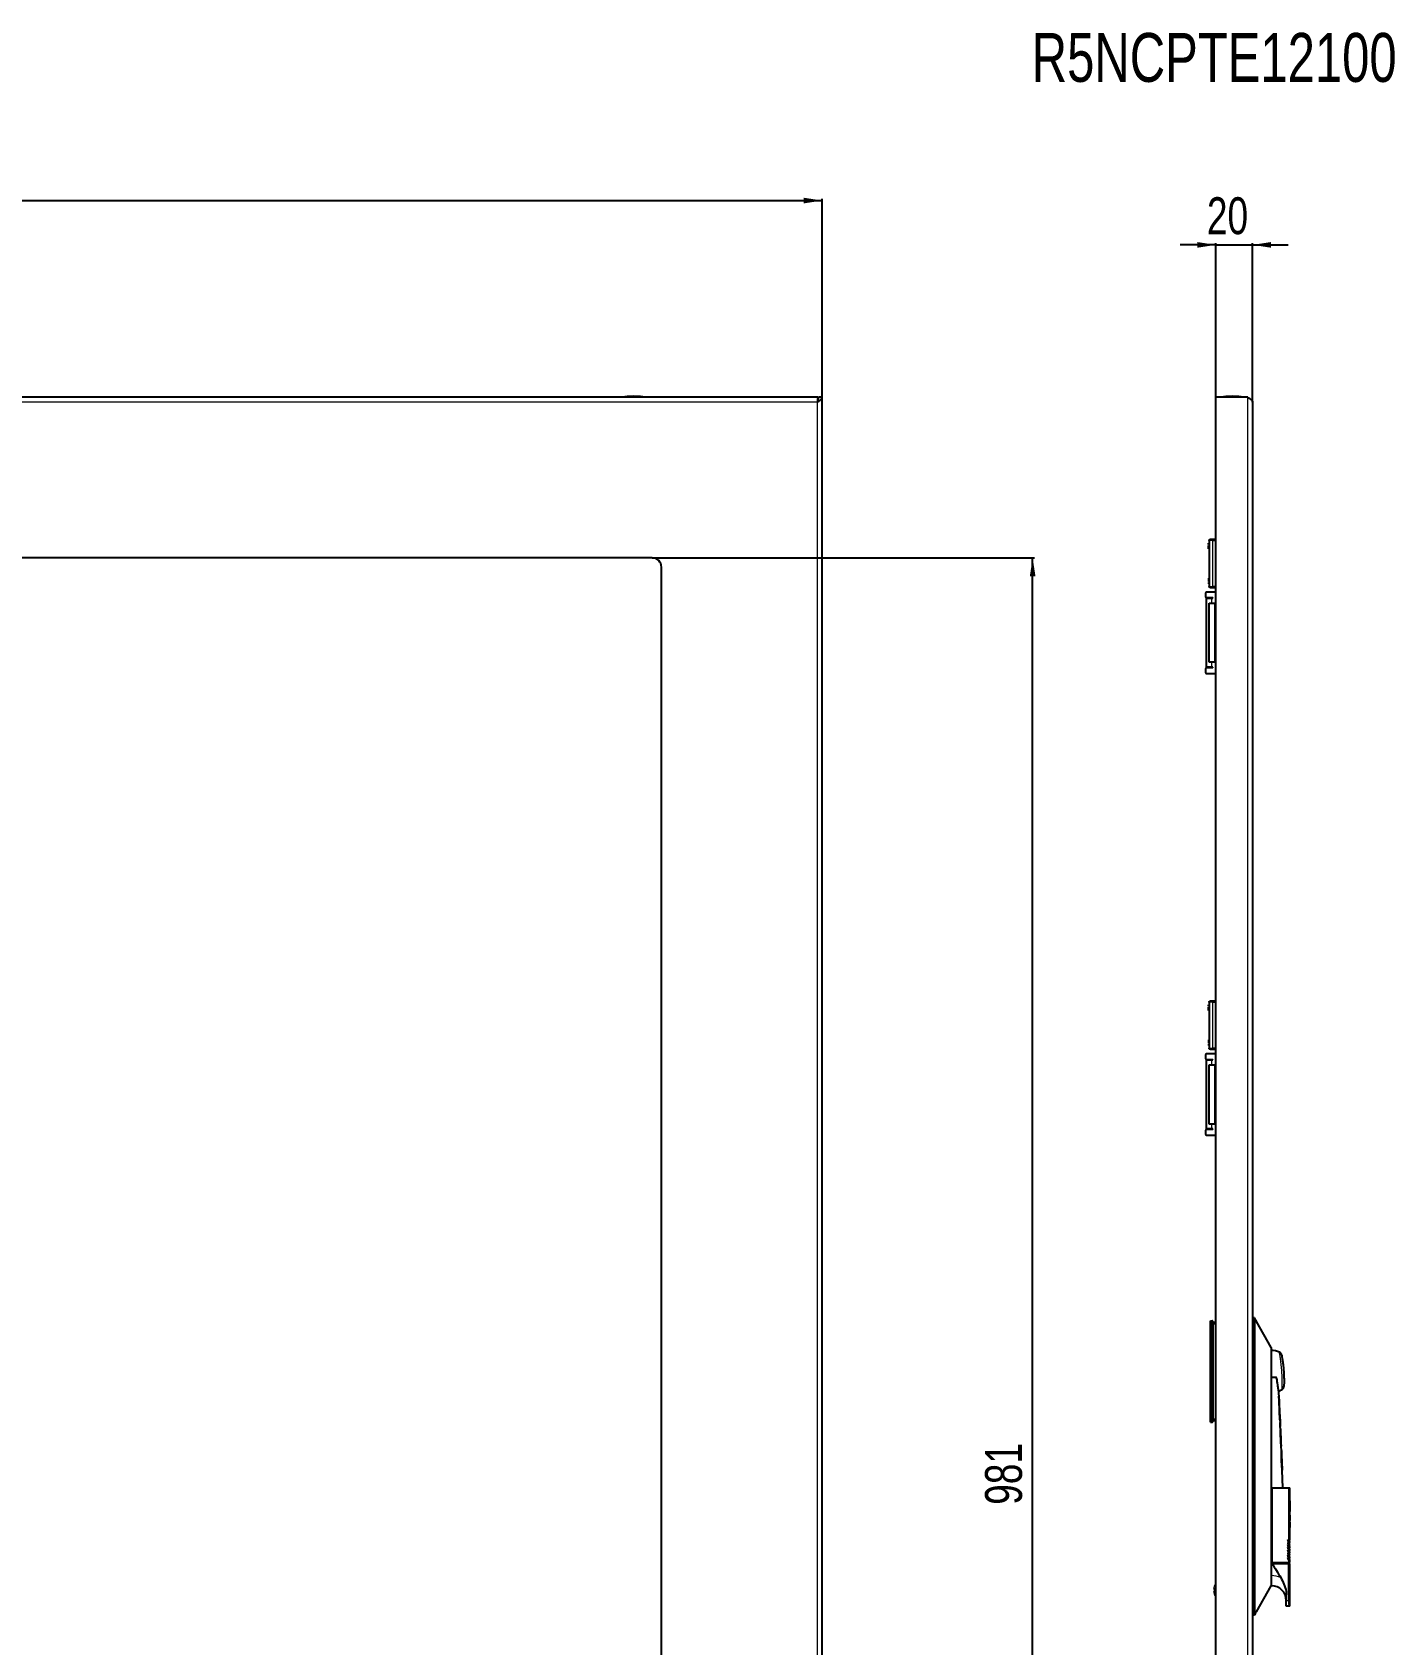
# Model space of a CAD drawing. Header units: millimetres. Extents: x -882 to 1974, y -616 to 978.
# Drawn here: x -144 to 594, y 105 to 978 of the extents above; entities that cross this region are included whole.
import ezdxf

# ---------------------------------------------------------------- set-up
doc = ezdxf.new("R2010")
doc.units = ezdxf.units.MM
doc.layers.add('FORMAT', color=7, linetype='Continuous')
doc.styles.add('SLDTEXTSTYLE0', font='TXT', dxfattribs={"width": 0.75})
doc.dimstyles.new('SLDDIMSTYLE0', dxfattribs={"dimtxt": 20, "dimasz": 10, "dimexe": 0, "dimexo": 0.0625, "dimgap": 5, "dimtad": 2, "dimdec": 1, "dimrnd": 1e-09, "dimzin": 12, "dimdsep": 46, "dimtxsty": 'SLDTEXTSTYLE0', "dimsah": 1, "dimcen": 0.09, "dimadec": 0, "dimazin": 3, "dimtfac": 1, "dimtofl": 0, "dimtmove": 0, "dimatfit": 3, "dimfxl": 0, "dimfrac": 2, "dimtolj": 1, "dimtzin": 12, "dimarcsym": 0})
doc.dimstyles.new('SLDDIMSTYLE1', dxfattribs={"dimtxt": 20, "dimasz": 10, "dimexe": 0, "dimexo": 0.0625, "dimgap": 5, "dimtad": 2, "dimdec": 1, "dimrnd": 1e-09, "dimzin": 12, "dimdsep": 46, "dimtxsty": 'SLDTEXTSTYLE0', "dimsah": 1, "dimcen": 0.09, "dimadec": 0, "dimazin": 3, "dimtfac": 1, "dimtmove": 0, "dimatfit": 0, "dimfxl": 0, "dimfrac": 2, "dimtolj": 1, "dimtzin": 12, "dimarcsym": 0})

# ---------------------------------------------------------------- blocks, each defined once
blk = doc.blocks.new('_D')
at = {"layer": 'FORMAT'}
for p, q in [((-709.9, 780.83), (-709.9, 888.32)), ((-709.9, 887.32), (284.1, 887.32)), ((284.1, 780.83), (284.1, 888.32))]:
    blk.add_line(p, q, dxfattribs=at)
for points in [[(-709.9, 887.32), (-699.9, 885.78), (-699.9, 888.86)], [(284.1, 887.32), (274.1, 888.86), (274.1, 885.78)]]:
    blk.add_solid(points, dxfattribs=at)
at = {"layer": 'FORMAT', "insert": (-235.06, 913.1), "char_height": 20, "attachment_point": 1, "style": 'SLDTEXTSTYLE0'}
blk.add_mtext('994', dxfattribs=at)
blk = doc.blocks.new('_D_3')
at = {"layer": 'FORMAT'}
for p, q in [((192.11, 693.82), (399.11, 693.82)), ((398.11, -287.18), (398.11, 693.82)), ((192.11, -287.18), (399.11, -287.18))]:
    blk.add_line(p, q, dxfattribs=at)
for points in [[(398.11, 693.82), (396.57, 683.82), (399.65, 683.82)], [(398.11, -287.18), (399.65, -277.18), (396.57, -277.18)]]:
    blk.add_solid(points, dxfattribs=at)
at = {"layer": 'FORMAT', "insert": (372.33, 181.15), "char_height": 20, "attachment_point": 1, "rotation": 90, "style": 'SLDTEXTSTYLE0'}
blk.add_mtext('981', dxfattribs=at)
blk = doc.blocks.new('_D_5')
at = {"layer": 'FORMAT'}
for p, q in [((497.27, 863.32), (478.04, 863.32)), ((497.27, 780.83), (497.27, 864.32)), ((497.27, 863.32), (517.27, 863.32)), ((517.27, 778.23), (517.27, 864.32)), ((517.27, 863.32), (536.5, 863.32))]:
    blk.add_line(p, q, dxfattribs=at)
for points in [[(497.27, 863.32), (487.27, 864.86), (487.27, 861.78)], [(517.27, 863.32), (527.27, 861.78), (527.27, 864.86)]]:
    blk.add_solid(points, dxfattribs=at)
at = {"layer": 'FORMAT', "insert": (492.49, 889.1), "char_height": 20, "attachment_point": 1, "style": 'SLDTEXTSTYLE0'}
blk.add_mtext('20', dxfattribs=at)

msp = doc.modelspace()

# ---------------------------------------------------------------- linework, layer by layer
at = {"color": 7, "linetype": 'Continuous', "lineweight": 25}
for p, q in [((281.8, 780.82), (-707.6, 780.82)), ((281.8, 780.82), (281.8, 779.11)), ((284.1, 780.82), (282.1, 780.82)), ((284.1, -374.18), (284.1, 780.82)), ((497.27, -374.18), (497.27, 780.82)), ((514.67, 780.82), (497.27, 780.82)), ((517.27, 778.22), (517.27, 279.31)), ((493.67, 703.32), (493.67, 678.32)), ((497.27, 703.82), (495.67, 703.82)), ((192.1, 693.82), (-617.9, 693.82)), ((197.1, -282.18), (197.1, 688.82)), ((491.72, 674.82), (491.72, 672.82)), ((497.27, 675.32), (492.22, 675.32)), ((492.22, 672.32), (495.72, 672.32)), ((492.22, 672.32), (492.22, 672.02)), ((494.72, 672.32), (494.72, 672.02)), ((495.67, 677.82), (497.27, 677.82)), ((495.72, 672.02), (495.72, 672.32)), ((492.22, 634.62), (492.22, 672.02)), ((492.22, 672.02), (495.22, 672.02)), ((493.77, 669.32), (496.77, 669.32)), ((493.77, 637.32), (493.77, 669.32)), ((495.22, 672.02), (495.72, 672.02)), ((497.27, 669.32), (496.77, 669.32)), ((491.72, 633.82), (491.72, 631.82)), ((495.22, 634.62), (492.22, 634.62)), ((492.22, 634.62), (492.22, 634.32)), ((495.72, 634.32), (492.22, 634.32)), ((492.22, 631.32), (497.27, 631.32)), ((496.77, 637.32), (493.77, 637.32)), ((494.72, 634.62), (494.72, 634.32)), ((495.72, 634.62), (495.22, 634.62)), ((495.72, 634.32), (495.72, 634.62)), ((496.77, 637.32), (497.27, 637.32)), ((493.67, 453.32), (493.67, 428.32)), ((497.27, 453.82), (495.67, 453.82)), ((495.67, 427.82), (497.27, 427.82)), ((491.72, 424.82), (491.72, 422.82)), ((497.27, 425.32), (492.22, 425.32)), ((492.22, 422.32), (495.72, 422.32)), ((492.22, 422.32), (492.22, 422.02)), ((492.22, 384.62), (492.22, 422.02)), ((492.22, 422.02), (495.22, 422.02)), ((493.77, 419.32), (496.77, 419.32)), ((493.77, 387.32), (493.77, 419.32)), ((494.72, 422.32), (494.72, 422.02)), ((495.22, 422.02), (495.72, 422.02)), ((495.72, 422.02), (495.72, 422.32)), ((497.27, 419.32), (496.77, 419.32)), ((495.22, 384.62), (492.22, 384.62)), ((492.22, 384.62), (492.22, 384.32)), ((495.72, 384.32), (492.22, 384.32)), ((496.77, 387.32), (493.77, 387.32)), ((494.72, 384.62), (494.72, 384.32)), ((495.72, 384.62), (495.22, 384.62)), ((495.72, 384.32), (495.72, 384.62)), ((496.77, 387.32), (497.27, 387.32)), ((491.72, 383.82), (491.72, 381.82)), ((492.22, 381.32), (497.27, 381.32)), ((494.37, 280.82), (495.27, 280.82)), ((494.37, 278.82), (494.37, 280.82)), ((495.67, 280.42), (495.67, 278.82)), ((495.67, 280.02), (497.27, 280.02)), ((518.27, 282.32), (517.27, 282.32)), ((527.27, 266.32), (519.35, 280.4)), ((494.37, 227.82), (494.37, 278.82)), ((495.67, 278.82), (495.67, 227.82)), ((517.27, 279.31), (517.27, 276.82)), ((517.27, 276.82), (517.27, 126.82)), ((518.27, 276.82), (518.27, 126.82)), ((527.27, 266.32), (527.27, 260.85)), ((527.27, 260.85), (527.27, 253.32)), ((527.27, 253.32), (527.27, 150.32)), ((534.21, 245.25), (534.22, 245.44)), ((531.79, 233.64), (531.39, 242.84)), ((531.51, 239.62), (531.46, 239.99)), ((531.52, 239.62), (531.47, 239.99)), ((531.47, 239.99), (531.59, 236.84)), ((531.52, 239.32), (531.51, 239.62)), ((531.52, 239.62), (531.51, 239.62)), ((531.53, 239.32), (531.52, 239.62)), ((531.53, 239.32), (531.52, 239.32)), ((494.37, 225.82), (494.37, 227.82)), ((495.67, 227.82), (495.67, 226.22)), ((531.88, 231.56), (531.78, 233.64)), ((531.79, 233.63), (531.78, 233.63)), ((532.06, 227.65), (531.83, 231.44)), ((532.04, 228.05), (531.9, 231.14)), ((531.9, 229.75), (532.14, 225.76)), ((532.03, 228.04), (532.06, 227.65)), ((532.1, 226.39), (532.05, 227.65)), ((532.06, 227.65), (532.05, 227.65)), ((494.37, 225.82), (495.27, 225.82)), ((497.27, 226.62), (495.67, 226.62)), ((532.08, 225.76), (532.07, 225.76)), ((532.14, 225.76), (532.08, 225.76)), ((532.23, 223.53), (532.13, 225.76)), ((532.17, 223.53), (532.17, 223.54)), ((532.17, 223.53), (532.17, 223.53)), ((532.29, 222.27), (532.24, 223.54)), ((532.28, 222.26), (532.28, 222.27)), ((532.39, 219.81), (532.3, 221.95)), ((532.4, 219.81), (532.39, 219.81)), ((532.6, 215.26), (532.4, 219.84)), ((532.45, 217.79), (532.49, 216.82)), ((532.46, 217.79), (532.5, 216.82)), ((532.57, 215.26), (532.56, 215.26)), ((532.69, 212.9), (532.59, 215.27)), ((532.64, 212.9), (532.64, 212.9)), ((532.81, 210.43), (532.7, 212.9)), ((532.76, 211.19), (532.77, 211.19)), ((532.77, 211.19), (532.78, 211.19)), ((532.8, 210.67), (532.79, 210.81)), ((532.82, 210.27), (532.8, 210.55)), ((532.89, 208.5), (532.84, 209.74)), ((532.84, 208.96), (532.82, 208.96)), ((532.85, 208.96), (532.83, 208.96)), ((532.87, 208.17), (532.84, 208.96)), ((532.88, 208.17), (532.85, 208.96)), ((532.86, 208.17), (532.85, 208.17)), ((532.86, 208.17), (532.88, 208.17)), ((532.87, 208.99), (532.92, 207.89)), ((532.91, 208.19), (532.89, 208.5)), ((532.95, 207.29), (532.91, 208.08)), ((533, 206.06), (532.95, 207.29)), ((533.04, 205.25), (533.02, 205.52)), ((533.05, 205), (533.04, 205.13)), ((533.18, 201.93), (533.06, 204.61)), ((533.06, 204.53), (533.06, 204.53)), ((533.07, 204.53), (533.07, 204.53)), ((533.18, 200.47), (533.12, 201.91)), ((533.14, 201.93), (533.13, 201.93)), ((533.26, 199.82), (533.17, 201.93)), ((533.69, 190.32), (533.27, 199.82)), ((527.27, 190.32), (527.48, 190.32)), ((527.48, 190.32), (527.72, 190.32)), ((527.72, 190.32), (527.72, 149.82)), ((527.72, 190.32), (536.83, 190.32)), ((536.83, 190.32), (536.83, 162.32)), ((536.83, 190.32), (537.48, 190.32)), ((537.23, 185.32), (537.48, 185.32)), ((537.23, 185.32), (537.23, 175.56)), ((537.35, 183.36), (537.35, 177.51)), ((537.36, 183.36), (537.35, 183.36)), ((537.36, 183.36), (537.36, 177.51)), ((537.36, 183.36), (537.48, 183.36)), ((537.47, 183.36), (537.47, 185.32)), ((537.48, 185.32), (537.48, 190.32)), ((537.48, 182.39), (537.48, 183.36)), ((537.41, 175.56), (537.23, 175.56)), ((537.36, 177.51), (537.35, 177.51)), ((537.41, 177.51), (537.36, 177.51)), ((537.48, 182.39), (537.41, 182.39)), ((537.41, 182.39), (537.41, 177.51)), ((537.41, 175.56), (537.41, 172.63)), ((537.46, 180.44), (537.46, 177.51)), ((537.47, 180.44), (537.46, 180.44)), ((537.47, 177.51), (537.46, 177.51)), ((537.46, 175.56), (537.46, 174.58)), ((537.47, 175.56), (537.46, 175.56)), ((537.47, 180.44), (537.47, 182.39)), ((537.47, 180.44), (537.47, 177.51)), ((537.47, 180.44), (537.48, 180.44)), ((537.47, 175.56), (537.47, 177.51)), ((537.48, 177.51), (537.47, 177.51)), ((537.47, 175.56), (537.47, 174.58)), ((537.47, 175.56), (537.48, 175.56)), ((537.48, 177.51), (537.48, 180.44)), ((537.48, 174.58), (537.48, 175.56)), ((537.37, 171.75), (537.23, 171.75)), ((537.23, 171.75), (537.23, 168.78)), ((537.23, 168.78), (537.3, 168.78)), ((537.29, 171.26), (537.29, 170.46)), ((537.3, 171.26), (537.29, 171.26)), ((537.3, 170.46), (537.29, 170.46)), ((537.29, 169.97), (537.29, 168.78)), ((537.3, 169.97), (537.29, 169.97)), ((537.3, 171.26), (537.3, 170.46)), ((537.3, 171.26), (537.36, 171.26)), ((537.36, 170.46), (537.3, 170.46)), ((537.3, 169.97), (537.3, 168.78)), ((537.3, 169.97), (537.35, 169.97)), ((537.38, 168.78), (537.4, 168.78)), ((537.4, 170.22), (537.39, 170.22)), ((537.39, 168.78), (537.43, 168.78)), ((537.48, 172.63), (537.41, 172.63)), ((537.43, 170.92), (537.42, 170.92)), ((537.43, 169.58), (537.42, 169.58)), ((537.42, 169.22), (537.42, 169.21)), ((537.43, 169.22), (537.42, 169.22)), ((537.43, 169.21), (537.42, 169.21)), ((537.42, 168.88), (537.42, 168.78)), ((537.43, 168.88), (537.42, 168.88)), ((537.43, 169.22), (537.43, 169.21)), ((537.43, 168.88), (537.43, 168.78)), ((537.47, 171.75), (537.44, 168.78)), ((537.44, 168.78), (537.47, 168.78)), ((537.47, 174.58), (537.46, 174.58)), ((537.46, 169.89), (537.47, 171.16)), ((537.47, 169.89), (537.46, 169.89)), ((537.46, 168.78), (537.46, 169.39)), ((537.47, 169.39), (537.46, 169.39)), ((537.47, 172.63), (537.47, 174.58)), ((537.48, 174.58), (537.47, 174.58)), ((537.48, 171.75), (537.47, 171.75)), ((537.47, 169.89), (537.48, 171.16)), ((537.48, 171.16), (537.47, 171.16)), ((537.47, 169.39), (537.47, 170.21)), ((537.47, 169.89), (537.48, 169.89)), ((537.47, 169.39), (537.48, 169.39)), ((537.47, 168.78), (537.47, 169.39)), ((537.48, 171.75), (537.48, 172.63)), ((537.48, 171.13), (537.48, 171.75)), ((537.48, 171.16), (537.48, 169.89)), ((537.48, 162.32), (537.48, 169.39)), ((536.29, 162.22), (536.72, 162.22)), ((536.29, 160.82), (536.72, 160.82)), ((536.29, 159.42), (536.72, 159.42)), ((536.29, 158.02), (536.72, 158.02)), ((537.38, 162.22), (536.72, 162.22)), ((537.38, 160.82), (536.72, 160.82)), ((537.38, 159.42), (536.72, 159.42)), ((537.38, 158.02), (536.72, 158.02)), ((537.48, 160.92), (536.83, 160.92)), ((537.48, 159.52), (536.83, 159.52)), ((537.48, 158.12), (536.83, 158.12)), ((537.48, 160.92), (536.98, 162.22)), ((537.48, 159.52), (536.98, 160.82)), ((537.48, 158.12), (536.98, 159.42)), ((537.48, 156.72), (536.98, 158.02)), ((527.27, 150.32), (527.27, 149.32)), ((527.27, 149.82), (527.48, 149.82)), ((527.48, 149.32), (527.27, 149.32)), ((527.48, 149.82), (527.72, 149.82)), ((527.48, 149.32), (527.72, 149.32)), ((527.72, 149.82), (536.83, 149.82)), ((527.72, 149.32), (536.83, 149.32)), ((535.48, 149.32), (535.46, 149.82)), ((536.29, 156.62), (536.72, 156.62)), ((536.29, 155.22), (536.72, 155.22)), ((536.29, 153.82), (536.72, 153.82)), ((536.29, 152.42), (536.72, 152.42)), ((537.38, 156.62), (536.72, 156.62)), ((537.38, 155.22), (536.72, 155.22)), ((537.38, 153.82), (536.72, 153.82)), ((537.38, 152.42), (536.72, 152.42)), ((537.48, 156.72), (536.83, 156.72)), ((537.48, 155.32), (536.83, 155.32)), ((537.48, 153.92), (536.83, 153.92)), ((537.48, 152.52), (536.83, 152.52)), ((536.83, 151.12), (536.83, 149.82)), ((537.48, 151.12), (536.83, 151.12)), ((536.83, 149.82), (537.48, 149.82)), ((536.83, 129.32), (536.83, 149.32)), ((536.83, 149.32), (537.48, 149.32)), ((537.48, 155.32), (536.98, 156.62)), ((537.48, 153.92), (536.98, 155.22)), ((537.48, 152.52), (536.98, 153.82)), ((537.48, 151.12), (536.98, 152.42)), ((537.48, 149.82), (537.48, 151.12)), ((537.48, 126.32), (537.48, 149.32)), ((527.27, 142.79), (527.27, 137.32)), ((496.25, 135.6), (496.56, 135.51)), ((496.56, 134.42), (496.25, 134.34)), ((496.56, 136.96), (496.56, 136.89)), ((496.56, 135.51), (496.56, 134.42)), ((496.56, 133.05), (496.56, 132.97)), ((519.35, 123.23), (527.27, 137.32)), ((527.27, 137.32), (527.48, 137.32)), ((535.48, 129.32), (535.48, 132.4)), ((517.27, 126.82), (517.27, 124.32)), ((517.27, 124.32), (517.27, -371.58)), ((537.2, 126.32), (535.48, 126.32)), ((537.48, 126.32), (537.2, 126.32)), ((518.27, 121.32), (517.27, 121.32))]:
    msp.add_line(p, q, dxfattribs=at)
at = {"color": 8, "linetype": 'Continuous', "lineweight": 18}
for p, q in [((281.5, 778.22), (-707.3, 778.22)), ((186.97, 780.94), (177.24, 780.94)), ((186.85, 781.07), (177.36, 781.07)), ((281.5, -371.58), (281.5, 778.22)), ((511.13, 780.94), (501.41, 780.94)), ((511.02, 781.07), (501.52, 781.07)), ((514.67, -374.18), (514.67, 780.82)), ((495.67, 678.32), (495.67, 703.32)), ((495.67, 703.32), (497.27, 703.32)), ((495.22, 672.02), (495.22, 672.32)), ((497.27, 678.32), (495.67, 678.32)), ((495.22, 669.32), (495.22, 672.02)), ((496.77, 637.32), (496.77, 669.32)), ((495.22, 634.62), (495.22, 637.32)), ((495.22, 634.32), (495.22, 634.62)), ((495.67, 453.32), (497.27, 453.32)), ((495.67, 428.32), (495.67, 453.32)), ((497.27, 428.32), (495.67, 428.32)), ((495.22, 422.02), (495.22, 422.32)), ((495.22, 419.32), (495.22, 422.02)), ((496.77, 387.32), (496.77, 419.32)), ((495.22, 384.62), (495.22, 387.32)), ((495.22, 384.32), (495.22, 384.62)), ((495.27, 278.82), (495.27, 280.82)), ((494.37, 278.82), (495.27, 278.82)), ((495.27, 227.82), (495.27, 278.82)), ((495.27, 278.82), (495.67, 278.82)), ((497.27, 279.02), (495.67, 279.02)), ((518.27, 276.82), (517.27, 276.82)), ((494.37, 227.82), (495.27, 227.82)), ((495.27, 225.82), (495.27, 227.82)), ((495.27, 227.82), (495.67, 227.82)), ((495.67, 227.62), (497.27, 227.62)), ((532.46, 217.79), (532.45, 217.79)), ((532.5, 216.82), (532.49, 216.82)), ((527.48, 190.32), (527.48, 149.82)), ((536.83, 162.32), (537.48, 162.32)), ((527.48, 142.79), (527.27, 142.79)), ((527.48, 137.32), (527.48, 142.79)), ((518.27, 126.82), (517.27, 126.82)), ((535.48, 129.32), (536.83, 129.32))]:
    msp.add_line(p, q, dxfattribs=at)
at = {"color": 7, "linetype": 'Continuous', "lineweight": 25, "flags": 128}
for points in [[(531.83, 231.44), (531.87, 230.49), (531.9, 229.75)], [(532.08, 225.76), (532.13, 224.51), (532.17, 223.53)], [(532.45, 217.13), (532.56, 214.76), (532.64, 212.9)], [(532.49, 216.82), (532.53, 215.95), (532.56, 215.26)], [(532.5, 216.82), (532.54, 215.95), (532.57, 215.26)], [(532.84, 208.31), (533.03, 203.92), (533.18, 200.47)], [(533.13, 201.93), (532.97, 205.43), (532.85, 208.17)], [(533.14, 201.93), (532.98, 205.43), (532.86, 208.17)], [(537.39, 169.49), (537.39, 169.31), (537.39, 169.17)], [(537.42, 169.22), (537.42, 169.42), (537.42, 169.58)], [(537.43, 169.22), (537.43, 169.42), (537.43, 169.58)]]:
    msp.add_lwpolyline(points, dxfattribs=at)
at = {"color": 7, "linetype": 'Continuous', "lineweight": 25}
for centre, radius, start, end in [((177.37, 780.94), 0.126, 96.02558, 180), ((203.01, 780.88), 25.77, 179.86102, 180.13898), ((182.11, 736.07), 45.25, 90.0016, 96.02558), ((182.1, 736.07), 45.25, 83.97442, 89.9984), ((186.84, 780.94), 0.126, 0, 83.97442), ((161.2, 780.88), 25.77, 359.86102, 0.13898), ((501.54, 780.94), 0.126, 96.02558, 180), ((527.18, 780.88), 25.77, 179.86102, 180.13898), ((506.27, 736.07), 45.25, 90.0016, 96.02558), ((506.27, 736.07), 45.25, 83.97442, 89.9984), ((511.01, 780.94), 0.126, 0, 83.97442), ((485.37, 780.88), 25.77, 359.86102, 0.13898), ((192.1, 688.82), 5, 0, 90), ((492.22, 674.82), 0.5, 90, 180), ((492.22, 672.82), 0.5, 180, 270), ((492.22, 633.82), 0.5, 90, 180), ((492.22, 631.82), 0.5, 180, 270), ((492.22, 424.82), 0.5, 90, 180), ((492.22, 422.82), 0.5, 180, 270), ((492.22, 383.82), 0.5, 90, 180), ((492.22, 381.82), 0.5, 180, 270), ((495.27, 280.42), 0.4, 0, 90), ((527.27, 253.32), 11.4, 66.37549, 90), ((527.27, 253.32), 11.4, 291.36213, 301.71629), ((495.27, 226.22), 0.4, 270, 0), ((537.38, 162.32), 0.1, 270, 0), ((537.38, 160.92), 0.1, 270, 0), ((537.38, 159.52), 0.1, 270, 0), ((537.38, 158.12), 0.1, 270, 0), ((537.38, 156.72), 0.1, 270, 0), ((537.38, 155.32), 0.1, 270, 0), ((537.38, 153.92), 0.1, 270, 0), ((537.38, 152.52), 0.1, 270, 0), ((501.66, 134.97), 5.45, 159.42245, 173.41237), ((501.66, 134.96), 5.45, 186.58763, 200.57755), ((501.52, 134.97), 5.35, 142.60007, 158.09132), ((501.52, 134.97), 5.35, 201.90868, 217.39993), ((527.48, 129.32), 8, 0, 90)]:
    msp.add_arc(centre, radius, start, end, dxfattribs=at)
at = {"color": 8, "linetype": 'Continuous', "lineweight": 18}
msp.add_arc((527.63, 130.72), 12.07, 66.28954, 90.71323, dxfattribs=at)
at = {"color": 7, "linetype": 'Continuous', "lineweight": 25}
for points, knots in [([(281.5, 778.22), (281.68, 778.33), (281.85, 778.43), (282.18, 778.65), (282.35, 778.76), (282.66, 778.98), (282.81, 779.09), (283.09, 779.3), (283.22, 779.41), (283.47, 779.63), (283.57, 779.74), (283.76, 779.95), (283.84, 780.06), (284.04, 780.39), (284.1, 780.6), (284.1, 780.82)], [0, 0, 0, 0, 0.125, 0.125, 0.25, 0.25, 0.375, 0.375, 0.5, 0.5, 0.625, 0.625, 0.75, 0.75, 1, 1, 1, 1]), ([(281.8, 780.82), (281.78, 780.82), (281.75, 780.75), (281.7, 780.49), (281.68, 780.3), (281.63, 779.81), (281.6, 779.53), (281.55, 778.9), (281.53, 778.56), (281.5, 778.22)], [0, 0, 0, 0, 0.25, 0.25, 0.5, 0.5, 0.75, 0.75, 1, 1, 1, 1]), ([(281.5, 778.22), (281.66, 778.65), (281.82, 779.08), (282.04, 779.95), (282.1, 780.38), (282.1, 780.82)], [0, 0, 0, 0, 0.5, 0.5, 1, 1, 1, 1]), ([(514.67, 780.82), (514.84, 780.71), (515.01, 780.6), (515.35, 780.38), (515.51, 780.27), (515.83, 780.06), (515.98, 779.95), (516.26, 779.73), (516.39, 779.62), (516.63, 779.41), (516.74, 779.3), (516.93, 779.08), (517.01, 778.97), (517.21, 778.65), (517.27, 778.44), (517.27, 778.22)], [0, 0, 0, 0, 0.125, 0.125, 0.25, 0.25, 0.375, 0.375, 0.5, 0.5, 0.625, 0.625, 0.75, 0.75, 1, 1, 1, 1]), ([(493.37, 701.32), (493.37, 701.38), (493.37, 701.46), (493.37, 701.55), (493.37, 701.64), (493.37, 701.77), (493.37, 701.8), (493.37, 701.82)], [0, 0, 0, 0, 0.1246927, 0.1871822, 0.2497734, 0.5000394, 1, 1, 1, 1]), ([(493.37, 701.11), (493.37, 701.11), (493.37, 701.11), (493.37, 701.12), (493.37, 701.14), (493.37, 701.16), (493.37, 701.2), (493.37, 701.24), (493.37, 701.29), (493.37, 701.31), (493.37, 701.32)], [0, 0, 0, 0, 0.128825, 0.180169, 0.243397, 0.36986, 0.499864, 0.749649, 0.843476, 1, 1, 1, 1]), ([(493.37, 699.6), (493.37, 699.68), (493.37, 699.84), (493.37, 700.05), (493.37, 700.23), (493.37, 700.4), (493.37, 700.51), (493.37, 700.52), (493.37, 700.52)], [0, 0, 0, 0, 0.125049, 0.249886, 0.370856, 0.49982, 0.749609, 1, 1, 1, 1]), ([(493.37, 698.76), (493.37, 698.77), (493.37, 698.78), (493.37, 698.86), (493.37, 698.96), (493.37, 699.09), (493.37, 699.3), (493.37, 699.48), (493.37, 699.6)], [0, 0, 0, 0, 0.25007, 0.379181, 0.500499, 0.62417, 0.750842, 1, 1, 1, 1]), ([(493.37, 682.88), (493.37, 682.87), (493.37, 682.86), (493.37, 682.77), (493.37, 682.67), (493.37, 682.55), (493.37, 682.34), (493.37, 682.15), (493.37, 682.03)], [0, 0, 0, 0, 0.25007, 0.379559, 0.500499, 0.624556, 0.750843, 1, 1, 1, 1]), ([(493.37, 682.03), (493.37, 681.99), (493.37, 681.91), (493.37, 681.76), (493.37, 681.58), (493.37, 681.4), (493.37, 681.23), (493.37, 681.13), (493.37, 681.12), (493.37, 681.11)], [0, 0, 0, 0, 0.062637, 0.125278, 0.250072, 0.374841, 0.499994, 0.749696, 1, 1, 1, 1]), ([(493.37, 680.52), (493.37, 680.52), (493.37, 680.52), (493.37, 680.51), (493.37, 680.49), (493.37, 680.47), (493.37, 680.41), (493.37, 680.36), (493.37, 680.31)], [0, 0, 0, 0, 0.13107, 0.182437, 0.243796, 0.371388, 0.500442, 1, 1, 1, 1]), ([(493.37, 680.31), (493.37, 680.29), (493.37, 680.23), (493.37, 680.15), (493.37, 680.09), (493.37, 680), (493.37, 679.87), (493.37, 679.84), (493.37, 679.82)], [0, 0, 0, 0, 0.062686, 0.125173, 0.187628, 0.250185, 0.500314, 1, 1, 1, 1]), ([(493.37, 451.32), (493.37, 451.38), (493.37, 451.46), (493.37, 451.55), (493.37, 451.64), (493.37, 451.77), (493.37, 451.8), (493.37, 451.82)], [0, 0, 0, 0, 0.1246927, 0.1871822, 0.2497734, 0.5000394, 1, 1, 1, 1]), ([(493.37, 451.11), (493.37, 451.11), (493.37, 451.11), (493.37, 451.12), (493.37, 451.14), (493.37, 451.16), (493.37, 451.2), (493.37, 451.24), (493.37, 451.29), (493.37, 451.31), (493.37, 451.32)], [0, 0, 0, 0, 0.128825, 0.180169, 0.243397, 0.36986, 0.499864, 0.749649, 0.843476, 1, 1, 1, 1]), ([(493.37, 449.6), (493.37, 449.68), (493.37, 449.84), (493.37, 450.05), (493.37, 450.23), (493.37, 450.4), (493.37, 450.51), (493.37, 450.52), (493.37, 450.52)], [0, 0, 0, 0, 0.125049, 0.249886, 0.370856, 0.49982, 0.749609, 1, 1, 1, 1]), ([(493.37, 448.76), (493.37, 448.77), (493.37, 448.78), (493.37, 448.86), (493.37, 448.96), (493.37, 449.09), (493.37, 449.3), (493.37, 449.48), (493.37, 449.6)], [0, 0, 0, 0, 0.25007, 0.379181, 0.500499, 0.62417, 0.750842, 1, 1, 1, 1]), ([(493.37, 432.88), (493.37, 432.87), (493.37, 432.86), (493.37, 432.77), (493.37, 432.67), (493.37, 432.55), (493.37, 432.34), (493.37, 432.15), (493.37, 432.03)], [0, 0, 0, 0, 0.25007, 0.379559, 0.500499, 0.624556, 0.750843, 1, 1, 1, 1]), ([(493.37, 432.03), (493.37, 431.99), (493.37, 431.91), (493.37, 431.76), (493.37, 431.58), (493.37, 431.4), (493.37, 431.23), (493.37, 431.13), (493.37, 431.12), (493.37, 431.11)], [0, 0, 0, 0, 0.062637, 0.125278, 0.250072, 0.374841, 0.499994, 0.749696, 1, 1, 1, 1]), ([(493.37, 430.52), (493.37, 430.52), (493.37, 430.52), (493.37, 430.51), (493.37, 430.49), (493.37, 430.47), (493.37, 430.41), (493.37, 430.36), (493.37, 430.31)], [0, 0, 0, 0, 0.13107, 0.182437, 0.243796, 0.371388, 0.500442, 1, 1, 1, 1]), ([(493.37, 430.31), (493.37, 430.29), (493.37, 430.23), (493.37, 430.15), (493.37, 430.09), (493.37, 430), (493.37, 429.87), (493.37, 429.84), (493.37, 429.82)], [0, 0, 0, 0, 0.062686, 0.125173, 0.187628, 0.250185, 0.500314, 1, 1, 1, 1]), ([(518.27, 282.32), (518.27, 282.26), (518.27, 282.13), (518.27, 281.19), (518.27, 279.79), (518.27, 278.24), (518.27, 277.22), (518.27, 276.82)], [0, 0, 0, 0, 0.214694, 0.429388, 0.644082, 0.858775, 1, 1, 1, 1]), ([(519.35, 280.4), (519.16, 280.7), (518.8, 281.28), (518.45, 281.99), (518.28, 282.32)], [0, 0, 0, 0, 0.525323, 1, 1, 1, 1]), ([(532.9, 262.55), (532.88, 262.62), (532.82, 262.79), (532.64, 263.1), (532.33, 263.48), (532.02, 263.65), (531.85, 263.74)], [0, 0, 0, 0, 0.124152, 0.341643, 0.649974, 1, 1, 1, 1]), ([(532.98, 262.21), (532.97, 262.24), (532.96, 262.33), (533.05, 261.83), (533.25, 260.64), (533.59, 258.41), (533.9, 255.66), (534.14, 252.71), (534.25, 249.92), (534.27, 247.6), (534.24, 245.97), (534.21, 245.31), (534.21, 245.27), (534.21, 245.25)], [0, 0, 0, 0, 0.030403, 0.098769, 0.206023, 0.316924, 0.429796, 0.54227, 0.652144, 0.75822, 0.860909, 0.962167, 1, 1, 1, 1]), ([(531.37, 242.83), (531.37, 242.83), (531.38, 242.8), (531.13, 244.16), (530.81, 246.36), (530.52, 248.43), (530.45, 249.66), (530.21, 250.03), (530.14, 250.08), (530.08, 250.1), (529.95, 250.08), (529.51, 250.01), (528.58, 249.99), (527.77, 250.2), (527.29, 250.32)], [0, 0, 0, 0, 0.1420884, 0.3674634, 0.5915606, 0.7394261, 0.8133096, 0.8201913, 0.8256124, 0.8293026, 0.8330422, 0.8487573, 0.9118768, 1, 1, 1, 1]), ([(533.27, 243.64), (533.35, 243.69), (533.57, 243.82), (533.82, 244.11), (534.03, 244.45), (534.13, 244.73), (534.17, 244.9), (534.18, 244.96)], [0, 0, 0, 0, 0.1747015, 0.4583416, 0.6963812, 0.8885007, 1, 1, 1, 1]), ([(531.62, 236.89), (531.6, 237.33), (531.56, 238.21), (531.54, 238.95), (531.53, 239.32)], [0, 0, 0, 0, 0.500963, 1, 1, 1, 1]), ([(531.59, 236.84), (531.62, 236.24), (531.67, 235.06), (531.76, 233.36), (531.84, 232.04), (531.89, 231.39), (531.9, 231.16), (531.9, 231.14), (531.9, 231.13)], [0, 0, 0, 0, 0.250282, 0.499393, 0.748791, 0.874699, 0.937286, 1, 1, 1, 1]), ([(531.79, 233.63), (531.79, 233.65), (531.79, 233.69), (531.78, 233.94), (531.75, 234.3), (531.72, 234.89), (531.67, 235.76), (531.63, 236.52), (531.62, 236.89)], [0, 0, 0, 0, 0.124416, 0.248357, 0.373982, 0.500169, 0.7494, 1, 1, 1, 1]), ([(532.29, 222.25), (532.29, 222.28), (532.29, 222.36), (532.29, 222.03), (532.3, 221.44), (532.32, 220.92), (532.32, 220.66)], [0, 0, 0, 0, 0.248736, 0.498686, 0.748107, 1, 1, 1, 1]), ([(532.32, 220.66), (532.33, 220.39), (532.35, 219.84), (532.39, 218.64), (532.43, 217.74), (532.45, 217.13)], [0, 0, 0, 0, 0.249362, 0.499672, 1, 1, 1, 1]), ([(532.39, 219.81), (532.39, 219.81), (532.39, 219.79), (532.39, 219.61), (532.39, 219.37), (532.4, 219.02), (532.42, 218.49), (532.44, 218.07), (532.45, 217.79)], [0, 0, 0, 0, 0.249432, 0.37514, 0.499356, 0.623458, 0.749245, 1, 1, 1, 1]), ([(532.4, 219.81), (532.4, 219.81), (532.4, 219.79), (532.4, 219.61), (532.4, 219.37), (532.41, 219.02), (532.43, 218.49), (532.45, 218.07), (532.46, 217.79)], [0, 0, 0, 0, 0.249432, 0.37514, 0.499356, 0.623458, 0.749245, 1, 1, 1, 1]), ([(532.79, 210.81), (532.79, 210.75), (532.8, 210.63), (532.81, 210.22), (532.83, 209.59), (532.86, 208.75), (532.89, 208.18), (532.9, 207.89)], [0, 0, 0, 0, 0.1246, 0.248977, 0.500405, 0.749333, 1, 1, 1, 1]), ([(532.91, 207.89), (532.89, 208.41), (532.86, 209.19), (532.82, 210.15), (532.81, 210.5), (532.8, 210.67)], [0, 0, 0, 0, 0.4989654, 0.749922, 1, 1, 1, 1]), ([(532.92, 207.89), (532.9, 208.32), (532.87, 208.95), (532.84, 209.75), (532.82, 210.09), (532.82, 210.27)], [0, 0, 0, 0, 0.50146, 0.750257, 1, 1, 1, 1]), ([(532.83, 208.96), (532.83, 208.95), (532.83, 208.93), (532.83, 208.78), (532.83, 208.61), (532.83, 208.44), (532.84, 208.36), (532.84, 208.31)], [0, 0, 0, 0, 0.249445, 0.498999, 0.74851, 0.873859, 1, 1, 1, 1]), ([(532.9, 207.89), (532.91, 207.61), (532.94, 207.05), (532.98, 206.24), (533.01, 205.61), (533.04, 205.2), (533.04, 205.06), (533.05, 205)], [0, 0, 0, 0, 0.2487307, 0.4973773, 0.750528, 0.8752331, 1, 1, 1, 1]), ([(533.04, 205.13), (533.03, 205.31), (533.02, 205.65), (532.97, 206.61), (532.93, 207.38), (532.91, 207.89)], [0, 0, 0, 0, 0.249575, 0.500842, 1, 1, 1, 1]), ([(532.92, 207.89), (532.94, 207.51), (532.96, 207.1), (532.97, 206.72), (532.97, 206.69)], [0, 0, 0, 0, 0.913341, 1, 1, 1, 1]), ([(533.02, 205.52), (533.02, 205.7), (533, 206.05), (532.97, 206.84), (532.94, 207.47), (532.92, 207.89)], [0, 0, 0, 0, 0.250895, 0.500775, 1, 1, 1, 1]), ([(533.05, 204.96), (533.05, 204.9), (533.06, 204.71), (533.06, 204.6), (533.07, 204.53)], [0, 0, 0, 0, 0.3349706, 1, 1, 1, 1]), ([(533.18, 200.47), (533.18, 200.42), (533.19, 200.34), (533.2, 200.17), (533.21, 200), (533.22, 199.85), (533.23, 199.83), (533.23, 199.82)], [0, 0, 0, 0, 0.125388, 0.250591, 0.500192, 0.749805, 1, 1, 1, 1]), ([(537.35, 169.97), (537.36, 169.96), (537.37, 169.96), (537.38, 169.9), (537.38, 169.83), (537.39, 169.73), (537.39, 169.61), (537.39, 169.52), (537.39, 169.49)], [0, 0, 0, 0, 0.362307, 0.499762, 0.603895, 0.707751, 0.888159, 1, 1, 1, 1]), ([(537.42, 170.92), (537.42, 171), (537.42, 171.15), (537.42, 171.36), (537.41, 171.52), (537.39, 171.73), (537.37, 171.75), (537.36, 171.75)], [0, 0, 0, 0, 0.125885, 0.250002, 0.375256, 0.501237, 1, 1, 1, 1]), ([(537.36, 171.26), (537.37, 171.25), (537.38, 171.25), (537.39, 171.14), (537.39, 171.05), (537.39, 170.96), (537.39, 170.89), (537.39, 170.86)], [0, 0, 0, 0, 0.464779, 0.639498, 0.766783, 0.894486, 1, 1, 1, 1]), ([(537.39, 170.86), (537.39, 170.82), (537.39, 170.74), (537.39, 170.64), (537.39, 170.56), (537.38, 170.47), (537.37, 170.46), (537.36, 170.46)], [0, 0, 0, 0, 0.144848, 0.259554, 0.374146, 0.548842, 1, 1, 1, 1]), ([(537.43, 170.92), (537.43, 171.01), (537.43, 171.17), (537.42, 171.38), (537.42, 171.55), (537.4, 171.74), (537.38, 171.75), (537.37, 171.75)], [0, 0, 0, 0, 0.149141, 0.264134, 0.378852, 0.560232, 1, 1, 1, 1]), ([(537.39, 170.22), (537.4, 170.25), (537.41, 170.29), (537.41, 170.42), (537.42, 170.55), (537.42, 170.7), (537.42, 170.83), (537.42, 170.92)], [0, 0, 0, 0, 0.249783, 0.499064, 0.624235, 0.749653, 1, 1, 1, 1]), ([(537.42, 169.58), (537.42, 169.65), (537.41, 169.77), (537.41, 169.91), (537.41, 170.01), (537.41, 170.09), (537.4, 170.17), (537.4, 170.2), (537.39, 170.22)], [0, 0, 0, 0, 0.250367, 0.375745, 0.500635, 0.625633, 0.750126, 1, 1, 1, 1]), ([(537.39, 169.17), (537.39, 169.13), (537.39, 169.06), (537.39, 168.94), (537.39, 168.84), (537.39, 168.79), (537.39, 168.78)], [0, 0, 0, 0, 0.2561394, 0.5126978, 0.9190221, 1, 1, 1, 1]), ([(537.4, 170.22), (537.41, 170.26), (537.42, 170.31), (537.42, 170.48), (537.43, 170.67), (537.43, 170.82), (537.43, 170.91), (537.43, 170.92)], [0, 0, 0, 0, 0.331473, 0.546481, 0.762526, 0.960277, 1, 1, 1, 1]), ([(537.43, 169.58), (537.43, 169.68), (537.42, 169.84), (537.42, 170.03), (537.41, 170.16), (537.41, 170.2), (537.4, 170.22)], [0, 0, 0, 0, 0.336422, 0.52346, 0.710673, 1, 1, 1, 1]), ([(537.42, 168.88), (537.42, 168.88), (537.42, 168.9), (537.42, 168.94), (537.42, 169.04), (537.42, 169.14), (537.42, 169.21)], [0, 0, 0, 0, 0.1253633, 0.2500316, 0.4996752, 1, 1, 1, 1]), ([(537.43, 168.88), (537.43, 168.89), (537.43, 168.91), (537.43, 168.99), (537.43, 169.1), (537.43, 169.17), (537.43, 169.21)], [0, 0, 0, 0, 0.20263, 0.420406, 0.728008, 1, 1, 1, 1]), ([(536.82, 160.92), (536.73, 161.13), (536.6, 161.46), (536.42, 161.89), (536.33, 162.11), (536.29, 162.22)], [0, 0, 0, 0, 0.499993, 0.749996, 1, 1, 1, 1]), ([(536.82, 159.52), (536.73, 159.73), (536.6, 160.06), (536.42, 160.49), (536.33, 160.71), (536.29, 160.82)], [0, 0, 0, 0, 0.499993, 0.749996, 1, 1, 1, 1]), ([(536.82, 158.12), (536.73, 158.33), (536.6, 158.66), (536.42, 159.09), (536.33, 159.31), (536.29, 159.42)], [0, 0, 0, 0, 0.499993, 0.749996, 1, 1, 1, 1]), ([(536.82, 156.72), (536.73, 156.93), (536.6, 157.26), (536.42, 157.69), (536.33, 157.91), (536.29, 158.02)], [0, 0, 0, 0, 0.499993, 0.749996, 1, 1, 1, 1]), ([(536.72, 162.22), (536.73, 162.22), (536.76, 162.22), (536.8, 162.25), (536.82, 162.28), (536.82, 162.3), (536.83, 162.31), (536.83, 162.32)], [0, 0, 0, 0, 0.295691, 0.568687, 0.759853, 0.951912, 1, 1, 1, 1]), ([(536.72, 160.82), (536.73, 160.82), (536.76, 160.82), (536.8, 160.85), (536.82, 160.88), (536.82, 160.9), (536.83, 160.91), (536.83, 160.92)], [0, 0, 0, 0, 0.295691, 0.568687, 0.759853, 0.951912, 1, 1, 1, 1]), ([(536.72, 159.42), (536.73, 159.42), (536.76, 159.42), (536.8, 159.45), (536.82, 159.48), (536.82, 159.5), (536.83, 159.51), (536.83, 159.52)], [0, 0, 0, 0, 0.2956914, 0.5686867, 0.7598531, 0.9519121, 1, 1, 1, 1]), ([(536.72, 158.02), (536.73, 158.02), (536.76, 158.02), (536.8, 158.05), (536.82, 158.08), (536.82, 158.1), (536.83, 158.11), (536.83, 158.12)], [0, 0, 0, 0, 0.2956914, 0.5686867, 0.7598531, 0.9519121, 1, 1, 1, 1]), ([(527.27, 149.32), (527.27, 148.18), (527.27, 145.85), (527.27, 143.83), (527.27, 142.79)], [0, 0, 0, 0, 0.484389, 1, 1, 1, 1]), ([(527.72, 149.32), (528.54, 148.07), (530.19, 145.58), (531.72, 143.04), (532.48, 141.77)], [0, 0, 0, 0, 0.499713, 1, 1, 1, 1]), ([(536.82, 155.32), (536.73, 155.53), (536.6, 155.86), (536.42, 156.29), (536.33, 156.51), (536.29, 156.62)], [0, 0, 0, 0, 0.4999933, 0.7499958, 1, 1, 1, 1]), ([(536.82, 153.92), (536.73, 154.13), (536.6, 154.46), (536.42, 154.89), (536.33, 155.11), (536.29, 155.22)], [0, 0, 0, 0, 0.499993, 0.749996, 1, 1, 1, 1]), ([(536.82, 152.52), (536.73, 152.73), (536.6, 153.06), (536.42, 153.49), (536.33, 153.71), (536.29, 153.82)], [0, 0, 0, 0, 0.499993, 0.749996, 1, 1, 1, 1]), ([(536.82, 151.12), (536.73, 151.33), (536.6, 151.66), (536.42, 152.09), (536.33, 152.31), (536.29, 152.42)], [0, 0, 0, 0, 0.499993, 0.749996, 1, 1, 1, 1]), ([(536.72, 156.62), (536.73, 156.62), (536.76, 156.62), (536.8, 156.65), (536.82, 156.68), (536.82, 156.7), (536.83, 156.71), (536.83, 156.72)], [0, 0, 0, 0, 0.295691, 0.568687, 0.759853, 0.951912, 1, 1, 1, 1]), ([(536.72, 155.22), (536.73, 155.22), (536.76, 155.22), (536.8, 155.25), (536.82, 155.28), (536.82, 155.3), (536.83, 155.31), (536.83, 155.32)], [0, 0, 0, 0, 0.295691, 0.568687, 0.759853, 0.951912, 1, 1, 1, 1]), ([(536.72, 153.82), (536.73, 153.82), (536.76, 153.82), (536.8, 153.85), (536.82, 153.88), (536.82, 153.9), (536.83, 153.91), (536.83, 153.92)], [0, 0, 0, 0, 0.295691, 0.568687, 0.759853, 0.951912, 1, 1, 1, 1]), ([(536.72, 152.42), (536.73, 152.42), (536.76, 152.42), (536.8, 152.45), (536.82, 152.48), (536.82, 152.5), (536.83, 152.51), (536.83, 152.52)], [0, 0, 0, 0, 0.295691, 0.568687, 0.759853, 0.951912, 1, 1, 1, 1]), ([(532.48, 141.77), (533.09, 140.6), (534.33, 138.23), (535.34, 135.02), (535.45, 133.03), (535.48, 132.4)], [0, 0, 0, 0, 0.401015, 0.812371, 1, 1, 1, 1]), ([(518.27, 126.82), (518.27, 126.2), (518.27, 124.96), (518.27, 123.31), (518.27, 122.07), (518.27, 121.41), (518.27, 121.34), (518.27, 121.32)], [0, 0, 0, 0, 0.21469, 0.42938, 0.644073, 0.858767, 1, 1, 1, 1]), ([(518.28, 121.31), (518.45, 121.65), (518.8, 122.35), (519.16, 122.93), (519.35, 123.23)], [0, 0, 0, 0, 0.47459, 1, 1, 1, 1]), ([(535.48, 126.32), (535.48, 126.35), (535.48, 126.43), (535.48, 127.04), (535.48, 127.91), (535.48, 128.73), (535.48, 129.19), (535.48, 129.32)], [0, 0, 0, 0, 0.244194, 0.488981, 0.716656, 0.923156, 1, 1, 1, 1]), ([(536.83, 129.32), (536.83, 129.02), (536.84, 128.43), (536.9, 127.63), (536.98, 126.97), (537.08, 126.47), (537.16, 126.32), (537.2, 126.32), (537.2, 126.32)], [0, 0, 0, 0, 0.169896, 0.33938, 0.519039, 0.726848, 0.970472, 1, 1, 1, 1])]:
    msp.add_open_spline(points, degree=3, knots=knots, dxfattribs=at)
for points in [[(493.67, 703.32), (493.68, 703.38), (493.69, 703.51), (493.81, 703.68), (493.98, 703.79), (494.11, 703.81), (494.17, 703.82)], [(495.67, 703.82), (495.48, 703.82), (495.08, 703.82), (494.59, 703.82), (494.24, 703.82), (494.19, 703.82), (494.17, 703.82)], [(494.17, 677.82), (494.11, 677.82), (493.98, 677.84), (493.81, 677.96), (493.69, 678.12), (493.68, 678.25), (493.67, 678.32)], [(494.17, 677.82), (494.19, 677.82), (494.24, 677.82), (494.59, 677.82), (495.08, 677.82), (495.48, 677.82), (495.67, 677.82)], [(493.67, 453.32), (493.68, 453.38), (493.69, 453.51), (493.81, 453.68), (493.98, 453.79), (494.11, 453.81), (494.17, 453.82)], [(495.67, 453.82), (495.48, 453.82), (495.08, 453.82), (494.59, 453.82), (494.24, 453.82), (494.19, 453.82), (494.17, 453.82)], [(494.17, 427.82), (494.11, 427.82), (493.98, 427.84), (493.81, 427.96), (493.69, 428.12), (493.68, 428.25), (493.67, 428.32)], [(494.17, 427.82), (494.19, 427.82), (494.24, 427.82), (494.59, 427.82), (495.08, 427.82), (495.48, 427.82), (495.67, 427.82)]]:
    msp.add_open_spline(points, degree=3, dxfattribs=at)
at = {"color": 8, "linetype": 'Continuous', "lineweight": 18}
for points in [[(495.67, 703.32), (495.41, 703.32), (494.89, 703.32), (494.23, 703.32), (493.76, 703.32), (493.7, 703.32), (493.67, 703.32)], [(495.67, 703.82), (495.67, 703.81), (495.67, 703.79), (495.67, 703.68), (495.67, 703.51), (495.67, 703.38), (495.67, 703.32)], [(493.67, 678.32), (493.7, 678.32), (493.76, 678.32), (494.23, 678.32), (494.89, 678.32), (495.41, 678.32), (495.67, 678.32)], [(495.67, 678.32), (495.67, 678.25), (495.67, 678.12), (495.67, 677.96), (495.67, 677.84), (495.67, 677.82), (495.67, 677.82)], [(495.67, 453.32), (495.41, 453.32), (494.89, 453.32), (494.23, 453.32), (493.76, 453.32), (493.7, 453.32), (493.67, 453.32)], [(495.67, 453.82), (495.67, 453.81), (495.67, 453.79), (495.67, 453.68), (495.67, 453.51), (495.67, 453.38), (495.67, 453.32)], [(493.67, 428.32), (493.7, 428.32), (493.76, 428.32), (494.23, 428.32), (494.89, 428.32), (495.41, 428.32), (495.67, 428.32)], [(495.67, 428.32), (495.67, 428.25), (495.67, 428.12), (495.67, 427.96), (495.67, 427.84), (495.67, 427.82), (495.67, 427.82)]]:
    msp.add_open_spline(points, degree=3, dxfattribs=at)
for points, knots in [([(533.27, 243.62), (533.27, 243.63), (533.27, 243.69), (533.29, 244.47), (533.33, 246.39), (533.31, 249.13), (533.17, 252.43), (532.9, 255.93), (532.52, 259.19), (532.13, 261.82), (531.89, 263.22), (531.78, 263.82), (531.8, 263.71), (531.8, 263.67)], [0, 0, 0, 0, 0.038287, 0.14055, 0.24357, 0.349125, 0.457771, 0.568766, 0.680522, 0.791151, 0.899049, 0.96816, 1, 1, 1, 1]), ([(527.48, 142.79), (527.48, 142.79), (527.48, 142.88), (527.48, 143.46), (527.48, 144.62), (527.48, 146.32), (527.48, 147.9), (527.48, 148.91), (527.48, 149.32)], [0, 0, 0, 0, 0.000009, 0.046134, 0.306129, 0.566528, 0.826701, 1, 1, 1, 1])]:
    msp.add_open_spline(points, degree=3, knots=knots, dxfattribs=at)

# ---------------------------------------------------------------- texts
at = {"layer": 'FORMAT', "insert": (397.62, 978.05), "char_height": 26.4583, "attachment_point": 1, "style": 'SLDTEXTSTYLE0'}
msp.add_mtext('R5NCPTE12100', dxfattribs=at)

# ---------------------------------------------------------------- dimensions: what is measured, and where the dimension line sits
at = {"layer": 'FORMAT'}
for base, p1, p2, dimstyle, picture, middle in [((284.1, 887.32), (-709.9, 780.82), (284.1, 780.82), 'SLDDIMSTYLE0', '_D', (-212.9, 887.32)), ((517.27, 863.32), (497.27, 780.82), (517.27, 778.22), 'SLDDIMSTYLE1', '_D_5', (507.27, 863.32))]:
    dim = msp.add_linear_dim(base=base, p1=p1, p2=p2, dimstyle=dimstyle, dxfattribs=at)
    dim.commit()
    dim.dimension.update_dxf_attribs({"geometry": picture, "text_midpoint": middle, "dimtype": 160})
dim = msp.add_linear_dim(base=(398.11, 693.82), p1=(192.1, -287.18), p2=(192.1, 693.82), angle=90, dimstyle='SLDDIMSTYLE0', dxfattribs=at)
dim.commit()
dim.dimension.update_dxf_attribs({"geometry": '_D_3', "text_midpoint": (398.11, 203.32), "dimtype": 160})

doc.saveas('drawing.dxf')
